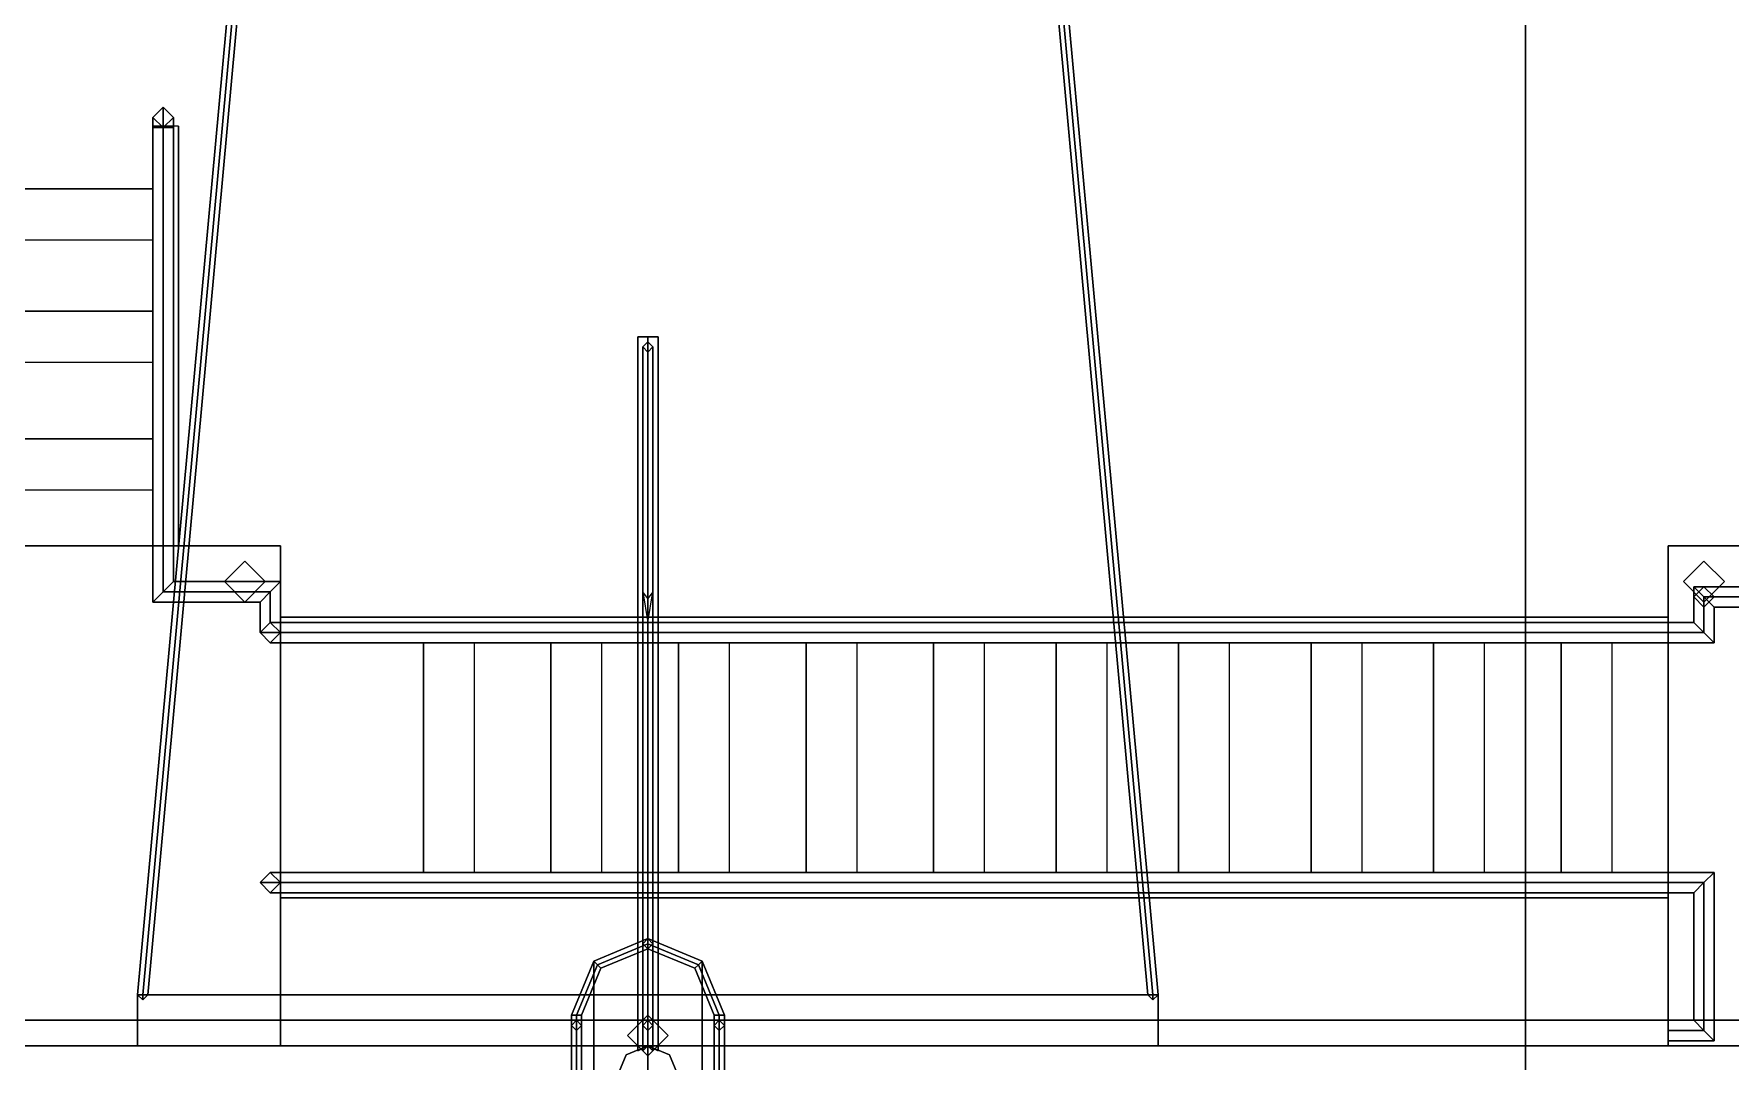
# Model space of a CAD drawing. Extents: x -3.8 to 3.8, y -28.3 to 29.9.
# Drawn here: x -1.203 to 2.121, y -5.44 to -3.426 of the extents above; entities that cross this region are included whole.
import ezdxf

# ---------------------------------------------------------------- set-up
doc = ezdxf.new("R2010")
doc.units = 0
doc.layers.add('SUPERSTRUCTURE', color=3, linetype='CONTINUOUS')

msp = doc.modelspace()

# ---------------------------------------------------------------- linework, layer by layer
at = {"layer": 'SUPERSTRUCTURE'}
for points in [[(1.72, 5.26, 2.05), (1.72, -8.82, 1.69), (1.72, 9.14, 1.69), (1.72, 9.14, 2.05)], [(1.72, -5.55, 3.4), (1.72, -8.82, 1.69), (1.72, 5.26, 2.05), (1.72, 0.5, 3.4)], [(-1.72, 4.44, 3.56), (-1.72, -5.36, 3.56), (1.72, -5.36, 3.56), (1.72, 4.44, 3.56)], [(1.72, 0.5, 3.56), (1.72, -5.55, 3.56), (3.5, -5.55, 3.56), (3.5, 0.5, 3.56)], [(-0.49, 0.15, 8.71), (-0.5, 0.15, 8.7), (-1, -5.31, 13.58), (-0.99, -5.31, 13.59)], [(-0.5, 0.15, 8.7), (-0.49, 0.15, 8.69), (-0.99, -5.31, 13.57), (-1, -5.31, 13.58)], [(-0.48, 0.15, 8.7), (-0.49, 0.15, 8.71), (-0.99, -5.31, 13.59), (-0.98, -5.31, 13.58)], [(-0.49, 0.15, 8.69), (-0.48, 0.15, 8.7), (-0.98, -5.31, 13.58), (-0.99, -5.31, 13.57)], [(0.49, 0.15, 8.71), (0.48, 0.15, 8.7), (0.98, -5.31, 13.58), (0.99, -5.31, 13.59)], [(0.48, 0.15, 8.7), (0.49, 0.15, 8.69), (0.99, -5.31, 13.57), (0.98, -5.31, 13.58)], [(0.5, 0.15, 8.7), (0.49, 0.15, 8.71), (0.99, -5.31, 13.59), (1, -5.31, 13.58)], [(0.49, 0.15, 8.69), (0.5, 0.15, 8.7), (1, -5.31, 13.58), (0.99, -5.31, 13.57)], [(-0.95, -3.57, 3.56), (-0.97, -3.59, 3.56), (-0.97, -3.59, 4.42), (-0.95, -3.57, 4.44)], [(-0.97, -3.61, 4.42), (-0.95, -3.61, 4.44), (-0.95, -3.57, 4.44), (-0.97, -3.59, 4.42)], [(-0.97, -3.59, 3.56), (-0.95, -3.61, 3.56), (-0.95, -3.61, 4.4), (-0.97, -3.59, 4.42)], [(-0.95, -3.61, 4.07), (-0.97, -3.61, 4.09), (-0.97, -3.59, 4.09), (-0.95, -3.61, 4.07)], [(-0.97, -3.61, 4.09), (-0.95, -3.61, 4.11), (-0.95, -3.61, 4.11), (-0.97, -3.59, 4.09)], [(-0.95, -3.61, 4.4), (-0.97, -3.61, 4.42), (-0.97, -3.59, 4.42), (-0.95, -3.61, 4.4)], [(-0.93, -3.59, 3.56), (-0.95, -3.57, 3.56), (-0.95, -3.57, 4.44), (-0.93, -3.59, 4.42)], [(-0.95, -3.61, 4.44), (-0.93, -3.61, 4.42), (-0.93, -3.59, 4.42), (-0.95, -3.57, 4.44)], [(-0.95, -3.61, 3.56), (-0.93, -3.59, 3.56), (-0.93, -3.59, 4.42), (-0.95, -3.61, 4.4)], [(-0.93, -3.61, 4.09), (-0.95, -3.61, 4.07), (-0.95, -3.61, 4.07), (-0.93, -3.59, 4.09)], [(-0.95, -3.61, 4.11), (-0.93, -3.61, 4.09), (-0.93, -3.59, 4.09), (-0.95, -3.61, 4.11)], [(-0.93, -3.61, 4.42), (-0.95, -3.61, 4.4), (-0.95, -3.61, 4.4), (-0.93, -3.59, 4.42)], [(-0.92, -3.6068, 3.56), (-0.97, -3.6068, 3.56), (-0.97, -4.43, 4.25), (-0.92, -4.43, 4.25)], [(-0.97, -3.6068, 3.56), (-0.97, -3.7142, 3.56), (-0.97, -4.43, 4.16), (-0.97, -4.43, 4.25)], [(-0.95, -4.43, 4.78), (-0.97, -4.43, 4.8), (-0.97, -3.61, 4.09), (-0.95, -3.61, 4.07)], [(-0.97, -4.43, 4.8), (-0.95, -4.43, 4.82), (-0.95, -3.61, 4.11), (-0.97, -3.61, 4.09)], [(-0.95, -4.43, 5.11), (-0.97, -4.43, 5.13), (-0.97, -3.61, 4.42), (-0.95, -3.61, 4.4)], [(-0.97, -4.43, 5.13), (-0.95, -4.43, 5.15), (-0.95, -3.61, 4.44), (-0.97, -3.61, 4.42)], [(-0.93, -4.43, 4.8), (-0.95, -4.43, 4.78), (-0.95, -3.61, 4.07), (-0.93, -3.61, 4.09)], [(-0.95, -4.43, 4.82), (-0.93, -4.43, 4.8), (-0.93, -3.61, 4.09), (-0.95, -3.61, 4.11)], [(-0.93, -4.43, 5.13), (-0.95, -4.43, 5.11), (-0.95, -3.61, 4.4), (-0.93, -3.61, 4.42)], [(-0.95, -4.43, 5.15), (-0.93, -4.43, 5.13), (-0.93, -3.61, 4.42), (-0.95, -3.61, 4.44)], [(-0.92, -4.43, 4.25), (-0.92, -4.43, 4.16), (-0.92, -3.7142, 3.56), (-0.92, -3.6068, 3.56)], [(-0.97, -3.73, 3.64), (-1.42, -3.73, 3.64), (-1.42, -3.73, 3.66), (-0.97, -3.73, 3.66)], [(-0.97, -3.73, 3.66), (-1.42, -3.73, 3.66), (-1.42, -3.83, 3.66), (-0.97, -3.83, 3.66)], [(-0.97, -3.97, 3.86), (-1.42, -3.97, 3.86), (-1.42, -4.07, 3.86), (-0.97, -4.07, 3.86)], [(-0.97, -3.97, 3.84), (-1.42, -3.97, 3.84), (-1.42, -3.97, 3.86), (-0.97, -3.97, 3.86)], [(0, -4.02, 13.69), (-0.02, -4.02, 13.67), (-0.02, -5.42, 13.07), (0, -5.41, 13.0943)], [(-0.02, -4.02, 13.67), (0, -4.02, 13.65), (0, -5.41, 13.0543), (-0.02, -5.42, 13.07)], [(0.02, -4.02, 13.67), (0, -4.02, 13.65), (-0.02, -4.02, 13.67), (0, -4.02, 13.69)], [(0.02, -4.02, 13.67), (0, -4.02, 13.69), (0, -5.41, 13.0943), (0.02, -5.42, 13.07)], [(0, -4.02, 13.65), (0.02, -4.02, 13.67), (0.02, -5.42, 13.07), (0, -5.41, 13.0543)], [(0, -4.03, 12.51), (-0.01, -4.04, 12.51), (-0.01, -4.04, 13.66), (0, -4.03, 13.65)], [(0, -5.36, 7.48), (-0.01, -5.37, 7.48), (-0.01, -4.04, 12.51), (0, -4.03, 12.51)], [(-0.01, -4.04, 12.51), (0, -4.05, 12.51), (0, -4.05, 13.65), (-0.01, -4.04, 13.66)], [(-0.01, -5.37, 7.48), (0, -5.38, 7.48), (0, -4.05, 12.51), (-0.01, -4.04, 12.51)], [(0.01, -4.04, 12.51), (0, -4.03, 12.51), (0, -4.03, 13.65), (0.01, -4.04, 13.66)], [(0.01, -5.37, 7.48), (0, -5.36, 7.48), (0, -4.03, 12.51), (0.01, -4.04, 12.51)], [(0, -4.05, 12.51), (0.01, -4.04, 12.51), (0.01, -4.04, 13.66), (0, -4.05, 13.65)], [(0, -5.38, 7.48), (0.01, -5.37, 7.48), (0.01, -4.04, 12.51), (0, -4.05, 12.51)], [(-0.97, -4.22, 4.05), (-1.42, -4.22, 4.05), (-1.42, -4.22, 4.07), (-0.97, -4.22, 4.07)], [(-0.97, -4.22, 4.07), (-1.42, -4.22, 4.07), (-1.42, -4.32, 4.07), (-0.97, -4.32, 4.07)], [(-0.72, -4.43, 4.25), (-0.72, -4.43, 4.16), (-1.72, -4.43, 4.16), (-1.72, -4.43, 4.25)], [(-1.72, -4.43, 4.25), (-1.72, -5.36, 4.25), (-0.72, -5.36, 4.25), (-0.72, -4.43, 4.25)], [(-0.95, -4.52, 4.78), (-0.97, -4.54, 4.8), (-0.97, -4.43, 4.8), (-0.95, -4.43, 4.78)], [(-0.97, -4.54, 4.8), (-0.95, -4.52, 4.82), (-0.95, -4.43, 4.82), (-0.97, -4.43, 4.8)], [(-0.95, -4.52, 5.11), (-0.97, -4.54, 5.13), (-0.97, -4.43, 5.13), (-0.95, -4.43, 5.11)], [(-0.97, -4.54, 5.13), (-0.95, -4.52, 5.15), (-0.95, -4.43, 5.15), (-0.97, -4.43, 5.13)], [(-0.93, -4.5, 4.8), (-0.95, -4.52, 4.78), (-0.95, -4.43, 4.78), (-0.93, -4.43, 4.8)], [(-0.95, -4.52, 4.82), (-0.93, -4.5, 4.8), (-0.93, -4.43, 4.8), (-0.95, -4.43, 4.82)], [(-0.93, -4.5, 5.13), (-0.95, -4.52, 5.11), (-0.95, -4.43, 5.11), (-0.93, -4.43, 5.13)], [(-0.95, -4.52, 5.15), (-0.93, -4.5, 5.13), (-0.93, -4.43, 5.13), (-0.95, -4.43, 5.15)], [(-0.72, -5.36, 4.25), (-0.72, -5.36, 4.16), (-0.72, -4.43, 4.16), (-0.72, -4.43, 4.25)], [(2, -4.43, 6.44), (2, -5.36, 6.44), (2, -5.36, 6.55), (2, -4.43, 6.55)], [(3, -4.43, 6.55), (3, -4.43, 6.44), (2, -4.43, 6.44), (2, -4.43, 6.55)], [(2, -4.43, 6.55), (2, -5.36, 6.55), (3, -5.36, 6.55), (3, -4.43, 6.55)], [(-0.79, -4.46, 3.56), (-0.83, -4.5, 3.56), (-0.83, -4.5, 4.16), (-0.79, -4.46, 4.16)], [(-0.75, -4.5, 3.56), (-0.79, -4.46, 3.56), (-0.79, -4.46, 4.16), (-0.75, -4.5, 4.16)], [(2.07, -4.46, 1.69), (2.03, -4.5, 1.69), (2.03, -4.5, 6.44), (2.07, -4.46, 6.44)], [(2.11, -4.5, 1.69), (2.07, -4.46, 1.69), (2.07, -4.46, 6.44), (2.11, -4.5, 6.44)], [(-0.74, -4.52, 4.78), (-0.76, -4.54, 4.8), (-0.97, -4.54, 4.8), (-0.95, -4.52, 4.78)], [(-0.76, -4.54, 4.8), (-0.74, -4.52, 4.82), (-0.95, -4.52, 4.82), (-0.97, -4.54, 4.8)], [(-0.74, -4.52, 5.11), (-0.76, -4.54, 5.13), (-0.97, -4.54, 5.13), (-0.95, -4.52, 5.11)], [(-0.76, -4.54, 5.13), (-0.74, -4.52, 5.15), (-0.95, -4.52, 5.15), (-0.97, -4.54, 5.13)], [(-0.72, -4.5, 4.8), (-0.74, -4.52, 4.78), (-0.95, -4.52, 4.78), (-0.93, -4.5, 4.8)], [(-0.74, -4.52, 4.82), (-0.72, -4.5, 4.8), (-0.93, -4.5, 4.8), (-0.95, -4.52, 4.82)], [(-0.72, -4.5, 5.13), (-0.74, -4.52, 5.11), (-0.95, -4.52, 5.11), (-0.93, -4.5, 5.13)], [(-0.74, -4.52, 5.15), (-0.72, -4.5, 5.13), (-0.93, -4.5, 5.13), (-0.95, -4.52, 5.15)], [(-0.83, -4.5, 3.56), (-0.79, -4.54, 3.56), (-0.79, -4.54, 4.16), (-0.83, -4.5, 4.16)], [(-0.79, -4.54, 3.56), (-0.75, -4.5, 3.56), (-0.75, -4.5, 4.16), (-0.79, -4.54, 4.16)], [(-0.76, -4.54, 4.8), (-0.74, -4.52, 4.78), (-0.74, -4.58, 4.78), (-0.76, -4.6, 4.8)], [(-0.74, -4.52, 4.82), (-0.76, -4.54, 4.8), (-0.76, -4.6, 4.8), (-0.74, -4.58, 4.82)], [(-0.76, -4.54, 5.13), (-0.74, -4.52, 5.11), (-0.74, -4.58, 5.11), (-0.76, -4.6, 5.13)], [(-0.74, -4.52, 5.15), (-0.76, -4.54, 5.13), (-0.76, -4.6, 5.13), (-0.74, -4.58, 5.15)], [(-0.74, -4.52, 4.78), (-0.72, -4.5, 4.8), (-0.72, -4.58, 4.8), (-0.74, -4.58, 4.78)], [(-0.72, -4.5, 4.8), (-0.74, -4.52, 4.82), (-0.74, -4.58, 4.82), (-0.72, -4.58, 4.8)], [(-0.74, -4.52, 5.11), (-0.72, -4.5, 5.13), (-0.72, -4.58, 5.13), (-0.74, -4.58, 5.11)], [(-0.72, -4.5, 5.13), (-0.74, -4.52, 5.15), (-0.74, -4.58, 5.15), (-0.72, -4.58, 5.13)], [(0, -4.5333, 13.47), (-0.01, -4.52, 13.46), (-0.01, -5.42, 13.46), (0, -5.41, 13.47)], [(-0.01, -4.52, 13.46), (0, -4.58, 13.45), (0, -5.41, 13.45), (-0.01, -5.42, 13.46)], [(0.01, -4.52, 13.46), (0, -4.5333, 13.47), (0, -5.41, 13.47), (0.01, -5.42, 13.46)], [(0, -4.58, 13.45), (0.01, -4.52, 13.46), (0.01, -5.42, 13.46), (0, -5.41, 13.45)], [(2.03, -4.5, 1.69), (2.07, -4.54, 1.69), (2.07, -4.54, 6.44), (2.03, -4.5, 6.44)], [(2.07, -4.51, 6.55), (2.05, -4.53, 6.55), (2.05, -4.53, 7.43), (2.07, -4.51, 7.43)], [(2.95, -4.51, 7.1), (2.93, -4.53, 7.08), (2.07, -4.53, 7.08), (2.05, -4.51, 7.1)], [(2.93, -4.53, 7.12), (2.95, -4.51, 7.1), (2.05, -4.51, 7.1), (2.07, -4.53, 7.12)], [(2.05, -4.51, 7.1), (2.07, -4.53, 7.08), (2.07, -4.6, 7.08), (2.05, -4.58, 7.1)], [(2.07, -4.53, 7.12), (2.05, -4.51, 7.1), (2.05, -4.58, 7.1), (2.07, -4.6, 7.12)], [(2.05, -4.51, 7.43), (2.07, -4.53, 7.41), (2.07, -4.6, 7.41), (2.05, -4.58, 7.43)], [(2.07, -4.53, 7.45), (2.05, -4.51, 7.43), (2.05, -4.58, 7.43), (2.07, -4.6, 7.45)], [(2.95, -4.51, 7.43), (2.93, -4.53, 7.41), (2.07, -4.53, 7.41), (2.05, -4.51, 7.43)], [(2.93, -4.53, 7.45), (2.95, -4.51, 7.43), (2.05, -4.51, 7.43), (2.07, -4.53, 7.45)], [(2.07, -4.54, 1.69), (2.11, -4.5, 1.69), (2.11, -4.5, 6.44), (2.07, -4.54, 6.44)], [(2.09, -4.53, 6.55), (2.07, -4.51, 6.55), (2.07, -4.51, 7.43), (2.09, -4.53, 7.43)], [(2.05, -4.53, 6.55), (2.07, -4.55, 6.55), (2.07, -4.55, 7.43), (2.05, -4.53, 7.43)], [(2.07, -4.55, 6.55), (2.09, -4.53, 6.55), (2.09, -4.53, 7.43), (2.07, -4.55, 7.43)], [(2.93, -4.53, 7.08), (2.91, -4.55, 7.1), (2.09, -4.55, 7.1), (2.07, -4.53, 7.08)], [(2.91, -4.55, 7.1), (2.93, -4.53, 7.12), (2.07, -4.53, 7.12), (2.09, -4.55, 7.1)], [(2.07, -4.53, 7.08), (2.09, -4.55, 7.1), (2.09, -4.62, 7.1), (2.07, -4.6, 7.08)], [(2.09, -4.55, 7.1), (2.07, -4.53, 7.12), (2.07, -4.6, 7.12), (2.09, -4.62, 7.1)], [(2.07, -4.53, 7.41), (2.09, -4.55, 7.43), (2.09, -4.62, 7.43), (2.07, -4.6, 7.41)], [(2.09, -4.55, 7.43), (2.07, -4.53, 7.45), (2.07, -4.6, 7.45), (2.09, -4.62, 7.43)], [(2.93, -4.53, 7.41), (2.91, -4.55, 7.43), (2.09, -4.55, 7.43), (2.07, -4.53, 7.41)], [(2.91, -4.55, 7.43), (2.93, -4.53, 7.45), (2.07, -4.53, 7.45), (2.09, -4.55, 7.43)], [(-0.74, -4.58, 4.25), (-0.76, -4.6, 4.25), (-0.76, -4.6, 5.15), (-0.74, -4.58, 5.13)], [(-0.74, -4.58, 5.13), (-0.76, -4.6, 5.15), (-0.72, -4.6, 5.15), (-0.72, -4.58, 5.13)], [(-0.72, -4.6, 4.25), (-0.74, -4.58, 4.25), (-0.74, -4.58, 5.13), (-0.72, -4.6, 5.11)], [(-0.72, -4.6, 4.78), (-0.74, -4.58, 4.8), (-0.72, -4.58, 4.8), (-0.72, -4.6, 4.78)], [(-0.74, -4.58, 4.8), (-0.72, -4.6, 4.82), (-0.72, -4.6, 4.82), (-0.72, -4.58, 4.8)], [(-0.72, -4.6, 5.11), (-0.74, -4.58, 5.13), (-0.72, -4.58, 5.13), (-0.72, -4.6, 5.11)], [(2, -4.57, 6.53), (2, -4.57, 6.44), (-0.72, -4.57, 4.16), (-0.72, -4.57, 4.25)], [(2, -4.57, 6.44), (2, -4.62, 6.44), (-0.72, -4.62, 4.16), (-0.72, -4.57, 4.16)], [(-0.72, -4.57, 4.25), (-0.72, -4.62, 4.25), (2, -4.62, 6.53), (2, -4.57, 6.53)], [(-0.72, -4.6, 5.11), (-0.72, -4.58, 5.13), (2, -4.58, 7.43), (2, -4.6, 7.41)], [(-0.72, -4.58, 5.13), (-0.72, -4.6, 5.15), (2, -4.6, 7.45), (2, -4.58, 7.43)], [(-0.72, -4.6, 4.78), (-0.72, -4.58, 4.8), (2, -4.58, 7.1), (2, -4.6, 7.08)], [(-0.72, -4.58, 4.8), (-0.72, -4.6, 4.82), (2, -4.6, 7.12), (2, -4.58, 7.1)], [(2, -4.6, 7.08), (2, -4.58, 7.1), (2.05, -4.58, 7.1), (2.07, -4.6, 7.08)], [(2, -4.58, 7.1), (2, -4.6, 7.12), (2.07, -4.6, 7.12), (2.05, -4.58, 7.1)], [(2, -4.6, 7.41), (2, -4.58, 7.43), (2.05, -4.58, 7.43), (2.07, -4.6, 7.41)], [(2, -4.58, 7.43), (2, -4.6, 7.45), (2.07, -4.6, 7.45), (2.05, -4.58, 7.43)], [(-0.76, -4.6, 4.25), (-0.74, -4.62, 4.25), (-0.74, -4.62, 5.13), (-0.76, -4.6, 5.15)], [(-0.76, -4.6, 5.15), (-0.74, -4.62, 5.13), (-0.72, -4.62, 5.13), (-0.72, -4.6, 5.15)], [(-0.74, -4.62, 4.25), (-0.72, -4.6, 4.25), (-0.72, -4.6, 5.11), (-0.74, -4.62, 5.13)], [(-0.74, -4.62, 4.8), (-0.72, -4.6, 4.78), (-0.72, -4.6, 4.78), (-0.72, -4.62, 4.8)], [(-0.72, -4.6, 4.82), (-0.74, -4.62, 4.8), (-0.72, -4.62, 4.8), (-0.72, -4.6, 4.82)], [(-0.74, -4.62, 5.13), (-0.72, -4.6, 5.11), (-0.72, -4.6, 5.11), (-0.72, -4.62, 5.13)], [(-0.72, -4.62, 5.13), (-0.72, -4.6, 5.11), (2, -4.6, 7.41), (2, -4.62, 7.43)], [(-0.72, -4.6, 5.15), (-0.72, -4.62, 5.13), (2, -4.62, 7.43), (2, -4.6, 7.45)], [(-0.72, -4.62, 4.8), (-0.72, -4.6, 4.78), (2, -4.6, 7.08), (2, -4.62, 7.1)], [(-0.72, -4.6, 4.82), (-0.72, -4.62, 4.8), (2, -4.62, 7.1), (2, -4.6, 7.12)], [(-0.72, -4.62, 4.25), (-0.72, -4.62, 4.16), (2, -4.62, 6.44), (2, -4.62, 6.53)], [(-0.44, -4.62, 4.48), (-0.44, -5.07, 4.48), (-0.34, -5.07, 4.48), (-0.34, -4.62, 4.48)], [(-0.44, -4.62, 4.46), (-0.44, -5.07, 4.46), (-0.44, -5.07, 4.48), (-0.44, -4.62, 4.48)], [(-0.19, -4.62, 4.69), (-0.19, -5.07, 4.69), (-0.09, -5.07, 4.69), (-0.09, -4.62, 4.69)], [(-0.19, -4.62, 4.67), (-0.19, -5.07, 4.67), (-0.19, -5.07, 4.69), (-0.19, -4.62, 4.69)], [(0.06, -4.62, 4.9), (0.06, -5.07, 4.9), (0.16, -5.07, 4.9), (0.16, -4.62, 4.9)], [(0.06, -4.62, 4.88), (0.06, -5.07, 4.88), (0.06, -5.07, 4.9), (0.06, -4.62, 4.9)], [(0.31, -4.62, 5.09), (0.31, -5.07, 5.09), (0.31, -5.07, 5.11), (0.31, -4.62, 5.11)], [(0.31, -4.62, 5.11), (0.31, -5.07, 5.11), (0.41, -5.07, 5.11), (0.41, -4.62, 5.11)], [(0.56, -4.62, 5.32), (0.56, -5.07, 5.32), (0.66, -5.07, 5.32), (0.66, -4.62, 5.32)], [(0.56, -4.62, 5.3), (0.56, -5.07, 5.3), (0.56, -5.07, 5.32), (0.56, -4.62, 5.32)], [(0.8, -4.62, 5.5), (0.8, -5.07, 5.5), (0.8, -5.07, 5.52), (0.8, -4.62, 5.52)], [(0.8, -4.62, 5.52), (0.8, -5.07, 5.52), (0.9, -5.07, 5.52), (0.9, -4.62, 5.52)], [(1.04, -4.62, 5.7), (1.04, -5.07, 5.7), (1.04, -5.07, 5.72), (1.04, -4.62, 5.72)], [(1.04, -4.62, 5.72), (1.04, -5.07, 5.72), (1.14, -5.07, 5.72), (1.14, -4.62, 5.72)], [(1.3, -4.62, 5.94), (1.3, -5.07, 5.94), (1.4, -5.07, 5.94), (1.4, -4.62, 5.94)], [(1.3, -4.62, 5.92), (1.3, -5.07, 5.92), (1.3, -5.07, 5.94), (1.3, -4.62, 5.94)], [(1.54, -4.62, 6.12), (1.54, -5.07, 6.12), (1.54, -5.07, 6.14), (1.54, -4.62, 6.14)], [(1.54, -4.62, 6.14), (1.54, -5.07, 6.14), (1.64, -5.07, 6.14), (1.64, -4.62, 6.14)], [(1.79, -4.62, 6.35), (1.79, -5.07, 6.35), (1.89, -5.07, 6.35), (1.89, -4.62, 6.35)], [(1.79, -4.62, 6.33), (1.79, -5.07, 6.33), (1.79, -5.07, 6.35), (1.79, -4.62, 6.35)], [(2, -4.62, 7.1), (2, -4.6, 7.08), (2.07, -4.6, 7.08), (2.09, -4.62, 7.1)], [(2, -4.6, 7.12), (2, -4.62, 7.1), (2.09, -4.62, 7.1), (2.07, -4.6, 7.12)], [(2, -4.62, 7.43), (2, -4.6, 7.41), (2.07, -4.6, 7.41), (2.09, -4.62, 7.43)], [(2, -4.6, 7.45), (2, -4.62, 7.43), (2.09, -4.62, 7.43), (2.07, -4.6, 7.45)], [(-0.74, -5.07, 4.25), (-0.76, -5.09, 4.25), (-0.76, -5.09, 5.15), (-0.74, -5.07, 5.13)], [(-0.74, -5.07, 5.13), (-0.76, -5.09, 5.15), (-0.72, -5.09, 5.15), (-0.72, -5.07, 5.13)], [(-0.72, -5.09, 4.25), (-0.74, -5.07, 4.25), (-0.74, -5.07, 5.13), (-0.72, -5.09, 5.11)], [(-0.72, -5.09, 4.78), (-0.74, -5.07, 4.8), (-0.72, -5.07, 4.8), (-0.72, -5.09, 4.78)], [(-0.74, -5.07, 4.8), (-0.72, -5.09, 4.82), (-0.72, -5.09, 4.82), (-0.72, -5.07, 4.8)], [(-0.72, -5.09, 5.11), (-0.74, -5.07, 5.13), (-0.72, -5.07, 5.13), (-0.72, -5.09, 5.11)], [(2, -5.07, 6.53), (2, -5.07, 6.44), (-0.72, -5.07, 4.16), (-0.72, -5.07, 4.25)], [(2, -5.07, 6.44), (2, -5.12, 6.44), (-0.72, -5.12, 4.16), (-0.72, -5.07, 4.16)], [(-0.72, -5.07, 4.25), (-0.72, -5.12, 4.25), (2, -5.12, 6.53), (2, -5.07, 6.53)], [(-0.72, -5.09, 5.11), (-0.72, -5.07, 5.13), (2, -5.07, 7.43), (2, -5.09, 7.41)], [(-0.72, -5.07, 5.13), (-0.72, -5.09, 5.15), (2, -5.09, 7.45), (2, -5.07, 7.43)], [(-0.72, -5.09, 4.78), (-0.72, -5.07, 4.8), (2, -5.07, 7.1), (2, -5.09, 7.08)], [(-0.72, -5.07, 4.8), (-0.72, -5.09, 4.82), (2, -5.09, 7.12), (2, -5.07, 7.1)], [(2, -5.09, 7.08), (2, -5.07, 7.1), (2.09, -5.07, 7.1), (2.07, -5.09, 7.08)], [(2, -5.07, 7.1), (2, -5.09, 7.12), (2.07, -5.09, 7.12), (2.09, -5.07, 7.1)], [(2, -5.09, 7.41), (2, -5.07, 7.43), (2.09, -5.07, 7.43), (2.07, -5.09, 7.41)], [(2, -5.07, 7.43), (2, -5.09, 7.45), (2.07, -5.09, 7.45), (2.09, -5.07, 7.43)], [(2.09, -5.4, 7.1), (2.07, -5.38, 7.08), (2.07, -5.09, 7.08), (2.09, -5.07, 7.1)], [(2.07, -5.38, 7.12), (2.09, -5.4, 7.1), (2.09, -5.07, 7.1), (2.07, -5.09, 7.12)], [(2.09, -5.4, 7.43), (2.07, -5.38, 7.41), (2.07, -5.09, 7.41), (2.09, -5.07, 7.43)], [(2.07, -5.38, 7.45), (2.09, -5.4, 7.43), (2.09, -5.07, 7.43), (2.07, -5.09, 7.45)], [(-0.76, -5.09, 4.25), (-0.74, -5.11, 4.25), (-0.74, -5.11, 5.13), (-0.76, -5.09, 5.15)], [(-0.76, -5.09, 5.15), (-0.74, -5.11, 5.13), (-0.72, -5.11, 5.13), (-0.72, -5.09, 5.15)], [(-0.74, -5.11, 4.25), (-0.72, -5.09, 4.25), (-0.72, -5.09, 5.11), (-0.74, -5.11, 5.13)], [(-0.74, -5.11, 4.8), (-0.72, -5.09, 4.78), (-0.72, -5.09, 4.78), (-0.72, -5.11, 4.8)], [(-0.72, -5.09, 4.82), (-0.74, -5.11, 4.8), (-0.72, -5.11, 4.8), (-0.72, -5.09, 4.82)], [(-0.74, -5.11, 5.13), (-0.72, -5.09, 5.11), (-0.72, -5.09, 5.11), (-0.72, -5.11, 5.13)], [(-0.72, -5.11, 5.13), (-0.72, -5.09, 5.11), (2, -5.09, 7.41), (2, -5.11, 7.43)], [(-0.72, -5.09, 5.15), (-0.72, -5.11, 5.13), (2, -5.11, 7.43), (2, -5.09, 7.45)], [(-0.72, -5.11, 4.8), (-0.72, -5.09, 4.78), (2, -5.09, 7.08), (2, -5.11, 7.1)], [(-0.72, -5.09, 4.82), (-0.72, -5.11, 4.8), (2, -5.11, 7.1), (2, -5.09, 7.12)], [(2, -5.11, 7.1), (2, -5.09, 7.08), (2.07, -5.09, 7.08), (2.05, -5.11, 7.1)], [(2, -5.09, 7.12), (2, -5.11, 7.1), (2.05, -5.11, 7.1), (2.07, -5.09, 7.12)], [(2, -5.11, 7.43), (2, -5.09, 7.41), (2.07, -5.09, 7.41), (2.05, -5.11, 7.43)], [(2, -5.09, 7.45), (2, -5.11, 7.43), (2.05, -5.11, 7.43), (2.07, -5.09, 7.45)], [(2.07, -5.38, 7.08), (2.05, -5.36, 7.1), (2.05, -5.11, 7.1), (2.07, -5.09, 7.08)], [(2.05, -5.36, 7.1), (2.07, -5.38, 7.12), (2.07, -5.09, 7.12), (2.05, -5.11, 7.1)], [(2.07, -5.38, 7.41), (2.05, -5.36, 7.43), (2.05, -5.11, 7.43), (2.07, -5.09, 7.41)], [(2.05, -5.36, 7.43), (2.07, -5.38, 7.45), (2.07, -5.09, 7.45), (2.05, -5.11, 7.43)], [(-0.72, -5.12, 4.25), (-0.72, -5.12, 4.16), (2, -5.12, 6.44), (2, -5.12, 6.53)], [(0, -5.2, 13.63), (-0.1061, -5.2439, 13.63), (-0.1061, -5.2439, 13.68), (0, -5.2, 13.68)], [(-0.1061, -5.2439, 13.68), (-0.1061, -6.1761, 13.68), (0, -6.22, 13.68), (0, -5.2, 13.68)], [(-0.1061, -5.2439, 14.02), (-0.099, -5.251, 14.03), (0, -5.21, 14.03), (0, -5.2, 14.02)], [(-0.099, -5.251, 14.01), (-0.1061, -5.2439, 14.02), (0, -5.2, 14.02), (0, -5.21, 14.01)], [(-0.099, -5.251, 14.03), (-0.0919, -5.2581, 14.02), (0, -5.22, 14.02), (0, -5.21, 14.03)], [(-0.0919, -5.2581, 14.02), (-0.099, -5.251, 14.01), (0, -5.21, 14.01), (0, -5.22, 14.02)], [(0, -5.2, 13.68), (-0.01, -5.21, 13.68), (-0.01, -5.21, 14.01), (0, -5.2, 14.02)], [(-0.01, -5.21, 13.68), (0, -5.22, 13.68), (0, -5.22, 14.02), (-0.01, -5.21, 14.01)], [(0.1061, -5.2439, 13.63), (0, -5.2, 13.63), (0, -5.2, 13.68), (0.1061, -5.2439, 13.68)], [(0, -5.2, 13.68), (0, -6.22, 13.68), (0.1061, -6.1761, 13.68), (0.1061, -5.2439, 13.68)], [(0, -5.2, 14.02), (0, -5.21, 14.03), (0.099, -5.251, 14.03), (0.1061, -5.2439, 14.02)], [(0, -5.21, 14.01), (0, -5.2, 14.02), (0.1061, -5.2439, 14.02), (0.099, -5.251, 14.01)], [(0.01, -5.21, 13.68), (0, -5.2, 13.68), (0, -5.2, 14.02), (0.01, -5.21, 14.01)], [(0, -5.21, 14.03), (0, -5.22, 14.02), (0.0919, -5.2581, 14.02), (0.099, -5.251, 14.03)], [(0, -5.22, 14.02), (0, -5.21, 14.01), (0.099, -5.251, 14.01), (0.0919, -5.2581, 14.02)], [(0, -5.22, 13.68), (0.01, -5.21, 13.68), (0.01, -5.21, 14.01), (0, -5.22, 14.02)], [(-0.1061, -5.2439, 13.63), (-0.15, -5.35, 13.63), (-0.15, -5.35, 13.68), (-0.1061, -5.2439, 13.68)], [(-0.15, -5.35, 13.68), (-0.15, -6.07, 13.68), (-0.1061, -6.1761, 13.68), (-0.1061, -5.2439, 13.68)], [(-0.15, -5.35, 14.02), (-0.14, -5.35, 14.03), (-0.099, -5.251, 14.03), (-0.1061, -5.2439, 14.02)], [(-0.14, -5.35, 14.01), (-0.15, -5.35, 14.02), (-0.1061, -5.2439, 14.02), (-0.099, -5.251, 14.01)], [(-0.14, -5.35, 14.03), (-0.13, -5.35, 14.02), (-0.0919, -5.2581, 14.02), (-0.099, -5.251, 14.03)], [(-0.13, -5.35, 14.02), (-0.14, -5.35, 14.01), (-0.099, -5.251, 14.01), (-0.0919, -5.2581, 14.02)], [(0.099, -5.251, 14.03), (0.0919, -5.2581, 14.02), (0.13, -5.35, 14.02), (0.14, -5.35, 14.03)], [(0.0919, -5.2581, 14.02), (0.099, -5.251, 14.01), (0.14, -5.35, 14.01), (0.13, -5.35, 14.02)], [(0.1061, -5.2439, 14.02), (0.099, -5.251, 14.03), (0.14, -5.35, 14.03), (0.15, -5.35, 14.02)], [(0.099, -5.251, 14.01), (0.1061, -5.2439, 14.02), (0.15, -5.35, 14.02), (0.14, -5.35, 14.01)], [(0.15, -5.35, 13.63), (0.1061, -5.2439, 13.63), (0.1061, -5.2439, 13.68), (0.15, -5.35, 13.68)], [(0.1061, -5.2439, 13.68), (0.1061, -6.1761, 13.68), (0.15, -6.07, 13.68), (0.15, -5.35, 13.68)], [(1, -5.36, 13.63), (1, -5.31, 13.58), (-1, -5.31, 13.58), (-1, -5.36, 13.63)], [(1, -5.31, 13.58), (1, -5.36, 13.53), (-1, -5.36, 13.53), (-1, -5.31, 13.58)], [(-1, -5.36, 13.63), (-1, -5.31, 13.58), (-1, -5.36, 13.53), (-1, -5.41, 13.58)], [(-0.99, -5.31, 13.59), (-1, -5.31, 13.58), (-1, -5.31, 13.58), (-0.99, -5.32, 13.59)], [(-1, -5.31, 13.58), (-0.99, -5.31, 13.57), (-0.99, -5.32, 13.57), (-1, -5.31, 13.58)], [(-0.98, -5.31, 13.58), (-0.99, -5.31, 13.59), (-0.99, -5.32, 13.59), (-0.98, -5.31, 13.58)], [(-0.99, -5.31, 13.57), (-0.98, -5.31, 13.58), (-0.98, -5.31, 13.58), (-0.99, -5.32, 13.57)], [(0.99, -5.31, 13.59), (0.98, -5.31, 13.58), (0.98, -5.31, 13.58), (0.99, -5.32, 13.59)], [(0.98, -5.31, 13.58), (0.99, -5.31, 13.57), (0.99, -5.32, 13.57), (0.98, -5.31, 13.58)], [(1, -5.31, 13.58), (0.99, -5.31, 13.59), (0.99, -5.32, 13.59), (1, -5.31, 13.58)], [(0.99, -5.31, 13.57), (1, -5.31, 13.58), (1, -5.31, 13.58), (0.99, -5.32, 13.57)], [(1, -5.41, 13.58), (1, -5.36, 13.53), (1, -5.31, 13.58), (1, -5.36, 13.63)], [(-0.15, -5.35, 13.63), (-0.15, -6.07, 13.63), (-0.15, -6.07, 13.68), (-0.15, -5.35, 13.68)], [(-0.14, -5.35, 14.03), (-0.15, -5.35, 14.02), (-0.15, -6.07, 14.02), (-0.14, -6.07, 14.03)], [(-0.15, -5.35, 14.02), (-0.14, -5.35, 14.01), (-0.14, -6.07, 14.01), (-0.15, -6.07, 14.02)], [(-0.13, -5.35, 14.02), (-0.14, -5.35, 14.03), (-0.14, -6.07, 14.03), (-0.13, -6.07, 14.02)], [(-0.14, -5.35, 14.01), (-0.13, -5.35, 14.02), (-0.13, -6.07, 14.02), (-0.14, -6.07, 14.01)], [(0, -5.35, 13.68), (-0.04, -5.39, 13.68), (-0.04, -5.39, 16.34), (0, -5.35, 16.34)], [(0, -5.35, 16.34), (-0.04, -5.39, 16.34), (0, -5.43, 16.34), (0.04, -5.39, 16.34)], [(0.04, -5.39, 13.68), (0, -5.35, 13.68), (0, -5.35, 16.34), (0.04, -5.39, 16.34)], [(0.14, -5.35, 14.03), (0.13, -5.35, 14.02), (0.13, -6.07, 14.02), (0.14, -6.07, 14.03)], [(0.13, -5.35, 14.02), (0.14, -5.35, 14.01), (0.14, -6.07, 14.01), (0.13, -6.07, 14.02)], [(0.15, -5.35, 14.02), (0.14, -5.35, 14.03), (0.14, -6.07, 14.03), (0.15, -6.07, 14.02)], [(0.14, -5.35, 14.01), (0.15, -5.35, 14.02), (0.15, -6.07, 14.02), (0.14, -6.07, 14.01)], [(0.15, -6.07, 13.63), (0.15, -5.35, 13.63), (0.15, -5.35, 13.68), (0.15, -6.07, 13.68)], [(-3.8, -5.36, 6.44), (-3.8, -5.36, 7.48), (2, -5.36, 7.48), (2, -5.36, 6.44)], [(2, -5.41, 7.48), (2, -5.36, 7.48), (-3.8, -5.36, 7.48), (-3.75, -5.41, 7.48)], [(1.72, -5.36, 4.16), (1.72, -5.36, 3.56), (-1.72, -5.36, 3.56), (-1.72, -5.36, 4.16)], [(-0.72, -5.41, 4.25), (-0.72, -5.36, 4.25), (-1.72, -5.36, 4.25), (-1.72, -5.41, 4.25)], [(1, -5.41, 13.58), (1, -5.36, 13.63), (-1, -5.36, 13.63), (-1, -5.41, 13.58)], [(1, -5.36, 13.53), (1, -5.41, 13.58), (-1, -5.41, 13.58), (-1, -5.36, 13.53)], [(-0.72, -5.36, 4.16), (-0.72, -5.36, 5.32), (3.8, -5.36, 5.32), (3.8, -5.36, 4.16)], [(3.75, -5.41, 5.32), (3.8, -5.36, 5.32), (-0.72, -5.36, 5.32), (-0.72, -5.41, 5.32)], [(-0.72, -5.41, 5.32), (-0.72, -5.36, 5.32), (-0.72, -5.36, 4.25), (-0.72, -5.41, 4.25)], [(-0.14, -5.36, 13.68), (-0.15, -5.37, 13.68), (-0.15, -5.37, 14.02), (-0.14, -5.36, 14.01)], [(-0.15, -5.37, 13.68), (-0.14, -5.38, 13.68), (-0.14, -5.38, 14.01), (-0.15, -5.37, 14.02)], [(-0.13, -5.37, 13.68), (-0.14, -5.36, 13.68), (-0.14, -5.36, 14.01), (-0.13, -5.37, 14.02)], [(-0.14, -5.38, 13.68), (-0.13, -5.37, 13.68), (-0.13, -5.37, 14.02), (-0.14, -5.38, 14.01)], [(0.14, -5.36, 13.68), (0.13, -5.37, 13.68), (0.13, -5.37, 14.02), (0.14, -5.36, 14.01)], [(0.13, -5.37, 13.68), (0.14, -5.38, 13.68), (0.14, -5.38, 14.01), (0.13, -5.37, 14.02)], [(0.15, -5.37, 13.68), (0.14, -5.36, 13.68), (0.14, -5.36, 14.01), (0.15, -5.37, 14.02)], [(0.14, -5.38, 13.68), (0.15, -5.37, 13.68), (0.15, -5.37, 14.02), (0.14, -5.38, 14.01)], [(1.72, -6.42, 4.16), (1.72, -6.42, 3.56), (1.72, -5.36, 3.56), (1.72, -5.36, 4.16)], [(3, -5.41, 6.55), (3, -5.36, 6.55), (2, -5.36, 6.55), (2, -5.41, 6.55)], [(2, -5.41, 6.55), (2, -5.36, 6.55), (2, -5.36, 7.48), (2, -5.41, 7.48)], [(2, -5.36, 7.1), (2, -5.38, 7.12), (2.07, -5.38, 7.12), (2.05, -5.36, 7.1)], [(2, -5.38, 7.08), (2, -5.36, 7.1), (2.05, -5.36, 7.1), (2.07, -5.38, 7.08)], [(2, -5.36, 7.43), (2, -5.38, 7.45), (2.07, -5.38, 7.45), (2.05, -5.36, 7.43)], [(2, -5.38, 7.41), (2, -5.36, 7.43), (2.05, -5.36, 7.43), (2.07, -5.38, 7.41)], [(2, -5.38, 7.12), (2, -5.4, 7.1), (2.09, -5.4, 7.1), (2.07, -5.38, 7.12)], [(2, -5.4, 7.1), (2, -5.38, 7.08), (2.07, -5.38, 7.08), (2.09, -5.4, 7.1)], [(2, -5.38, 7.45), (2, -5.4, 7.43), (2.09, -5.4, 7.43), (2.07, -5.38, 7.45)], [(2, -5.4, 7.43), (2, -5.38, 7.41), (2.07, -5.38, 7.41), (2.09, -5.4, 7.43)], [(-3.75, -5.41, 4.25), (-1.72, -6.06, 4.25), (1.72, -6.06, 4.25), (3.75, -5.41, 4.25)], [(-3.75, -5.41, 6.55), (-0.5, -7.11, 6.55), (0.5, -7.11, 6.55), (3.75, -5.41, 6.55)], [(2, -5.41, 6.55), (2, -5.41, 7.48), (-3.75, -5.41, 7.48), (-3.75, -5.41, 6.55)], [(-3.75, -5.41, 6.55), (-3.68, -8.58, 6.55), (-0.5, -8.73, 6.55), (-0.5, -7.11, 6.55)], [(3.75, -5.41, 4.25), (3.75, -5.41, 5.32), (-0.72, -5.41, 5.32), (-0.72, -5.41, 4.25)], [(0, -5.41, 6.55), (-0.0424, -5.4276, 6.55), (-0.0424, -5.4276, 13.63), (0, -5.41, 13.63)], [(-0.04, -5.39, 13.68), (0, -5.43, 13.68), (0, -5.43, 16.34), (-0.04, -5.39, 16.34)], [(0, -5.43, 13.68), (0.04, -5.39, 13.68), (0.04, -5.39, 16.34), (0, -5.43, 16.34)], [(0.0424, -5.4276, 6.55), (0, -5.41, 6.55), (0, -5.41, 13.63), (0.0424, -5.4276, 13.63)], [(0.5, -8.73, 6.55), (3.68, -8.58, 6.55), (3.75, -5.41, 6.55), (0.5, -7.11, 6.55)], [(1.72, -6.06, 4.25), (1.72, -8.82, 4.25), (3.75, -8.82, 4.25), (3.75, -5.41, 4.25)], [(-0.0424, -5.4276, 6.55), (-0.06, -5.47, 6.55), (-0.06, -5.47, 13.63), (-0.0424, -5.4276, 13.63)], [(0.06, -5.47, 6.55), (0.0424, -5.4276, 6.55), (0.0424, -5.4276, 13.63), (0.06, -5.47, 13.63)]]:
    msp.add_3dface(points, dxfattribs=at)

doc.saveas('drawing.dxf')
